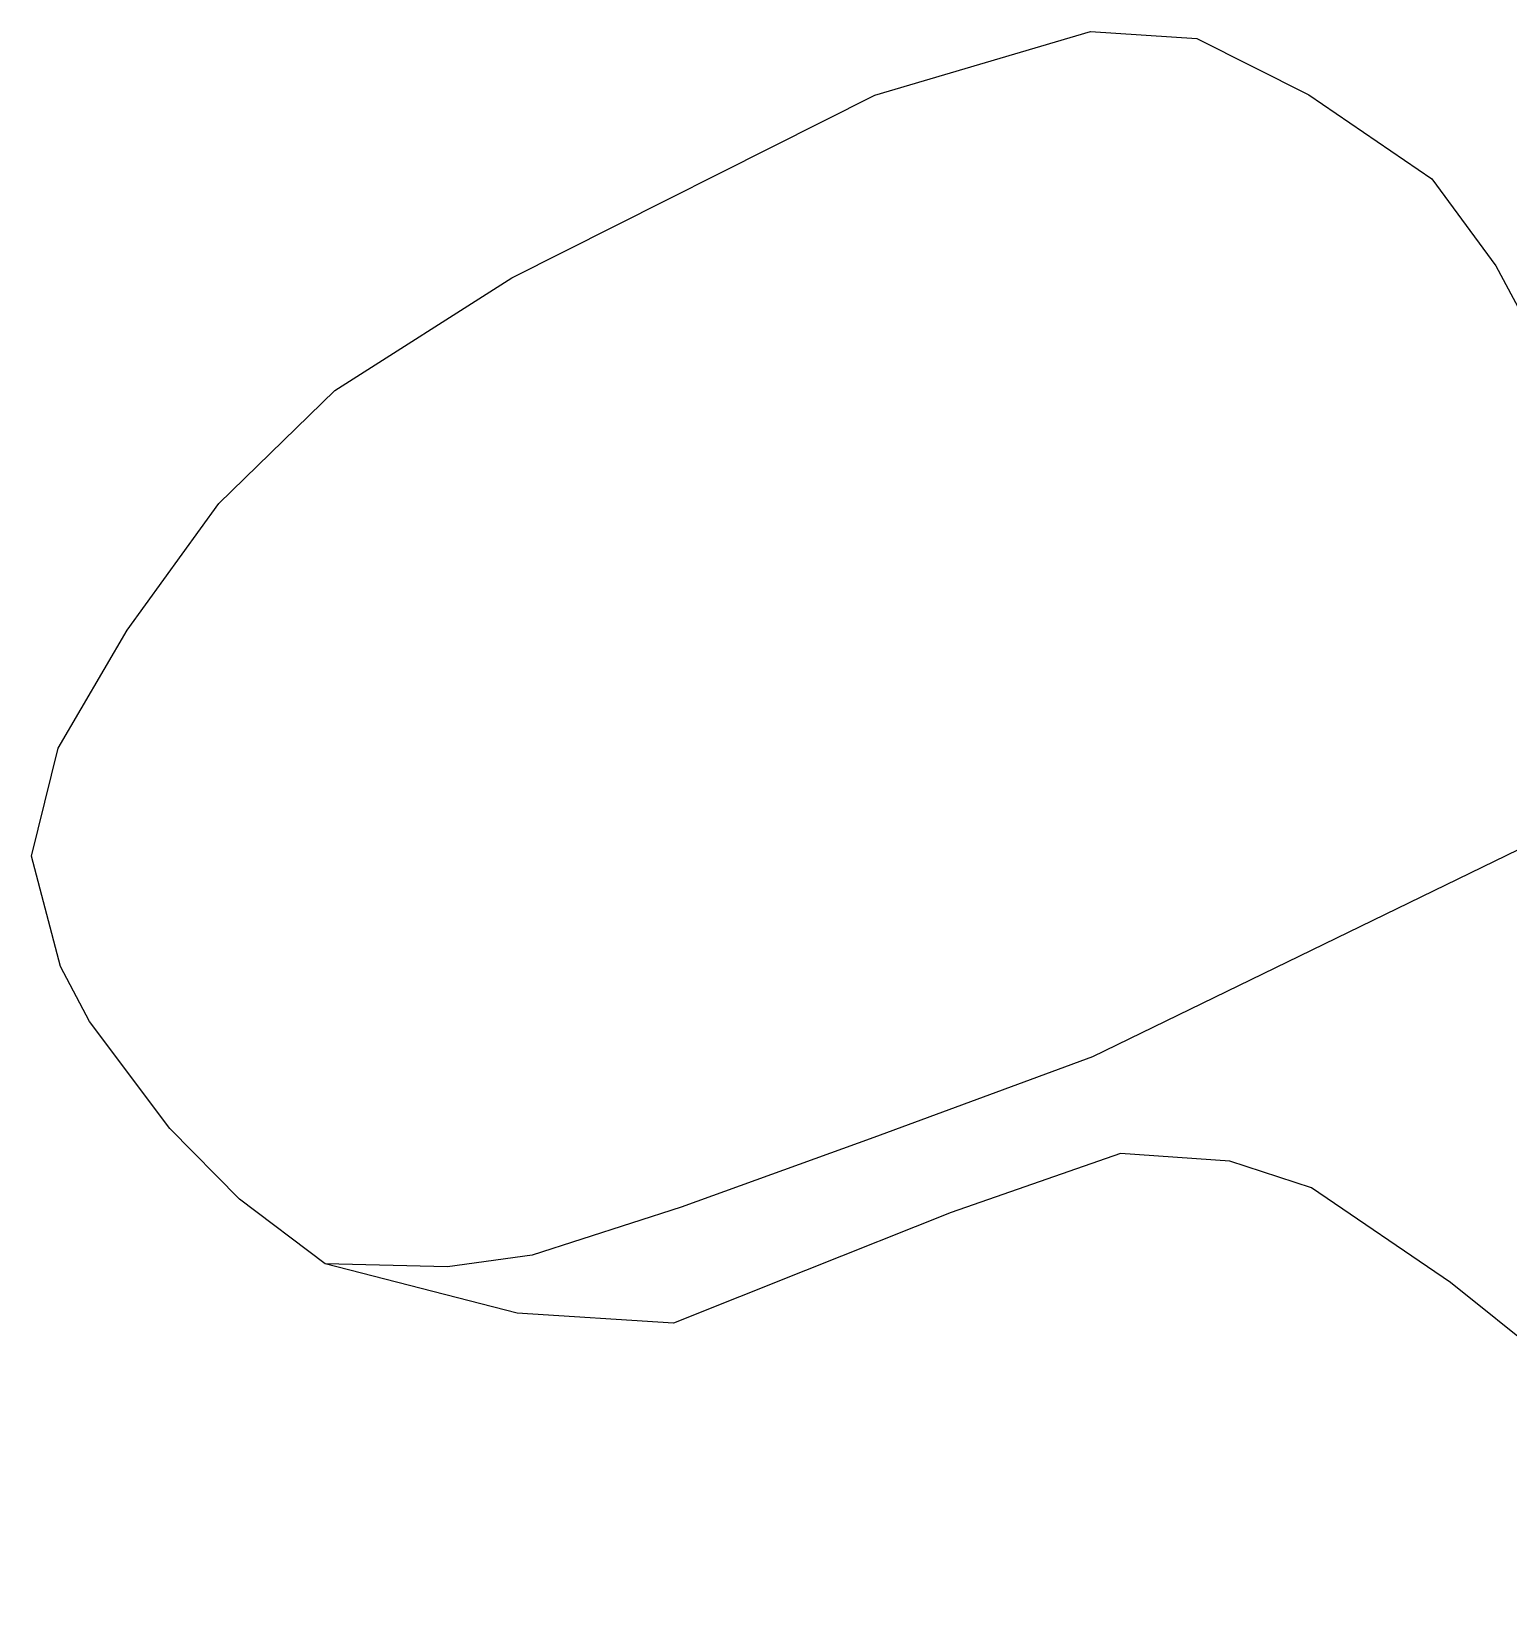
# Model space of a CAD drawing. Header units: millimetres. Extents: x 1754 to 2064, y 960 to 1845.
# Drawn here: x 2027.9147 to 2028.1026, y 1794.3527 to 1794.5533 of the extents above; entities that cross this region are included whole.
import ezdxf

# ---------------------------------------------------------------- set-up
doc = ezdxf.new("R2010")
doc.units = ezdxf.units.MM
doc.layers.add('FIGURE_SAGOME', color=252, linetype='Continuous')

msp = doc.modelspace()

# ---------------------------------------------------------------- linework, layer by layer
at = {"layer": 'FIGURE_SAGOME', "linetype": 'Continuous'}
for p, q in [((2028.02195, 1794.54524), (2028.0494, 1794.55333)), ((2028.0494, 1794.55333), (2028.06293, 1794.55245)), ((2028.06293, 1794.55245), (2028.07716, 1794.54529)), ((2027.97578, 1794.522), (2028.02195, 1794.54524)), ((2028.07716, 1794.54529), (2028.09282, 1794.53461)), ((2028.09282, 1794.53461), (2028.10093, 1794.52354)), ((2028.10093, 1794.52354), (2028.10819, 1794.50995)), ((2027.95324, 1794.50768), (2027.97578, 1794.522)), ((2027.9385, 1794.4933), (2027.95324, 1794.50768)), ((2027.92683, 1794.47717), (2027.9385, 1794.4933)), ((2027.91808, 1794.46215), (2027.92683, 1794.47717)), ((2027.91468, 1794.44844), (2027.91808, 1794.46215)), ((2028.10739, 1794.451), (2028.04965, 1794.42289)), ((2027.91838, 1794.4344), (2027.91468, 1794.44844)), ((2027.92206, 1794.42738), (2027.91838, 1794.4344)), ((2027.93226, 1794.41379), (2027.92206, 1794.42738)), ((2028.04965, 1794.42289), (2028.02184, 1794.41263)), ((2027.94115, 1794.4048), (2027.93226, 1794.41379)), ((2028.02184, 1794.41263), (2027.99732, 1794.40378)), ((2028.05318, 1794.4106), (2028.03165, 1794.40309)), ((2028.0671, 1794.40962), (2028.05318, 1794.4106)), ((2028.0775, 1794.40623), (2028.0671, 1794.40962)), ((2028.09516, 1794.39418), (2028.0775, 1794.40623)), ((2027.95204, 1794.39655), (2027.94115, 1794.4048)), ((2027.99732, 1794.40378), (2027.97836, 1794.39765)), ((2028.03165, 1794.40309), (2028.01311, 1794.39569)), ((2027.96759, 1794.39617), (2027.95204, 1794.39655)), ((2027.97645, 1794.39028), (2027.95204, 1794.39655)), ((2027.97836, 1794.39765), (2027.96759, 1794.39617)), ((2028.01311, 1794.39569), (2027.99634, 1794.38901)), ((2028.14694, 1794.35271), (2028.09516, 1794.39418)), ((2027.99634, 1794.38901), (2027.97645, 1794.39028))]:
    msp.add_line(p, q, dxfattribs=at)

doc.saveas('drawing.dxf')
